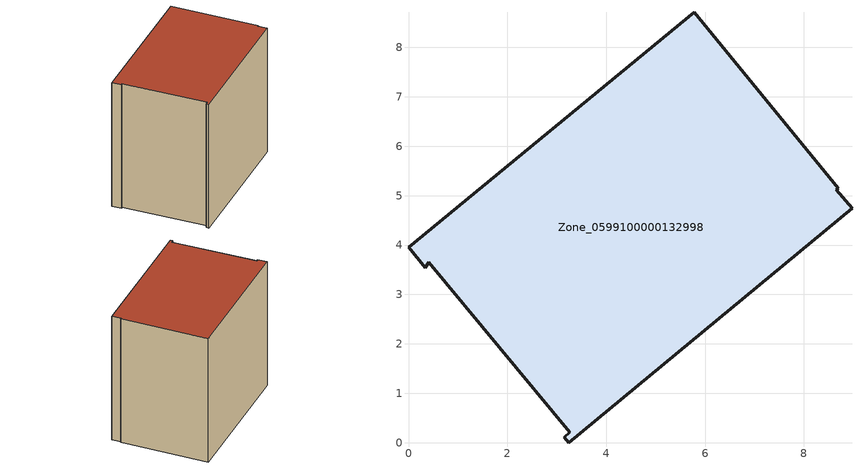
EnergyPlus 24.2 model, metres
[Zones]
Zone_0599100000132998
 floor ground (C_G): 8.97,4.74 3.24,0 3.15,0.11 3.26,0.21 0.41,3.65 0.34,3.54 0,3.95 5.78,8.71 8.7,5.15 8.66,5.12 z0
 wall outside (C_F): 8.7,5.15 5.78,8.71 0,3.95 0.34,3.54 0.41,3.65 3.26,0.21 3.15,0.11 3.24,0 8.97,4.74 8.66,5.12 8.7,5.15 z0:7.11
 roof outside (C_R): 3.24,0 8.97,4.74 8.66,5.12 8.7,5.15 5.78,8.71 0,3.95 0.34,3.54 0.41,3.65 3.26,0.21 3.15,0.11 z7.11
[BUILDING]
Pand.0599100000132998: North Axis=0; Terrain=City; Loads Convergence Tolerance Value=0.04; Temperature Convergence Tolerance Value=0.4; Solar Distribution=FullExterior; Maximum Number of Warmup Days=25; Minimum Number of Warmup Days=1
[Site:Location]
Rotterdam.The.Hague.AP_ZH_NLD Design_Conditions: Latitude=51.96; Longitude=4.45; Time Zone=1; Elevation=-4.5
[SITE:GROUNDTEMPERATURE:BUILDINGSURFACE]
18, 18, 18, 18, 18, 18, 18, 18, 18, 18, 18, 18
[MATERIAL] Thermal Absorptance=0.9; Solar Absorptance=0.7; Visible Absorptance=0.7
Name | Roughness | Thickness | Conductivity | Density | Specific Heat
G.TI.1946 | MediumSmooth | 0.15 | 1 | 540 | 1210
F.TI.1946 | Rough | 0.3 | 0.857143 | 1920 | 840
R.TI.1946 | MediumRough | 0.2 | 0.1 | 1500 | 1000
[CONSTRUCTION]
C_G: G.TI.1946
C_F: F.TI.1946
C_R: R.TI.1946
[ZONE]
Zone_0599100000132998: Type=1; Multiplier=1; Ceiling Height=Autocalculate; Volume=Autocalculate; Floor Area=autocalculate; Part of Total Floor Area=Yes
[ZONEINFILTRATION:DESIGNFLOWRATE]
Infil_Zone_0599100000132998: Zone or ZoneList or Space or SpaceList=Zone_0599100000132998; Schedule=AlwaysOn; Design Flow Rate Calculation Method=Flow/Area; Flow Rate per Floor Area=0.003; Constant Term Coefficient=1; Temperature Term Coefficient=0; Velocity Term Coefficient=0; Velocity Squared Term Coefficient=0
[HVACTEMPLATE:ZONE:IDEALLOADSAIRSYSTEM]
Zone_0599100000132998: Maximum Heating Supply Air Temperature=50; Minimum Cooling Supply Air Temperature=13; Maximum Heating Supply Air Humidity Ratio=0.0156; Minimum Cooling Supply Air Humidity Ratio=0.0077; Heating Limit=NoLimit; Cooling Limit=NoLimit; Dehumidification Control Type=ConstantSensibleHeatRatio; Cooling Sensible Heat Ratio=0.7; Dehumidification Setpoint=60; Humidification Control Type=None; Humidification Setpoint=30; Outdoor Air Method=None; Outdoor Air Flow Rate per Person=0.00944; Outdoor Air Flow Rate per Zone Floor Area=0; Outdoor Air Flow Rate per Zone=0; Demand Controlled Ventilation Type=None; Outdoor Air Economizer Type=NoEconomizer; Heat Recovery Type=None; Sensible Heat Recovery Effectiveness=0.7; Latent Heat Recovery Effectiveness=0.65
[ZONECONTROL:THERMOSTAT]
ThermostatControl_Zone_0599100000132998: Zone or ZoneList=Zone_0599100000132998; Control Type Schedule=DualSetpointControlType; Control 1=Thermostat_Zone_0599100000132998; Temperature Difference Between Cutout And Setpoint=0
[THERMOSTATSETPOINT:DUALSETPOINT]
Thermostat_Zone_0599100000132998: Heating Setpoint Temperature Schedule=HeatingSetpoint_Zone_0599100000132998; Cooling Setpoint Temperature Schedule=CoolingSetpoint_Zone_0599100000132998
[SCHEDULE:COMPACT]
HeatingSetpoint_Zone_0599100000132998: Through: 12/31, For: AllDays, Until: 24:00, 21
CoolingSetpoint_Zone_0599100000132998: Through: 12/31, For: AllDays, Until: 24:00, 24
DualSetpointControlType: Through: 12/31, For: AllDays, Until: 24:00, 4
AlwaysOn: Through: 12/31, For: AllDays, Until: 24:00, 1
